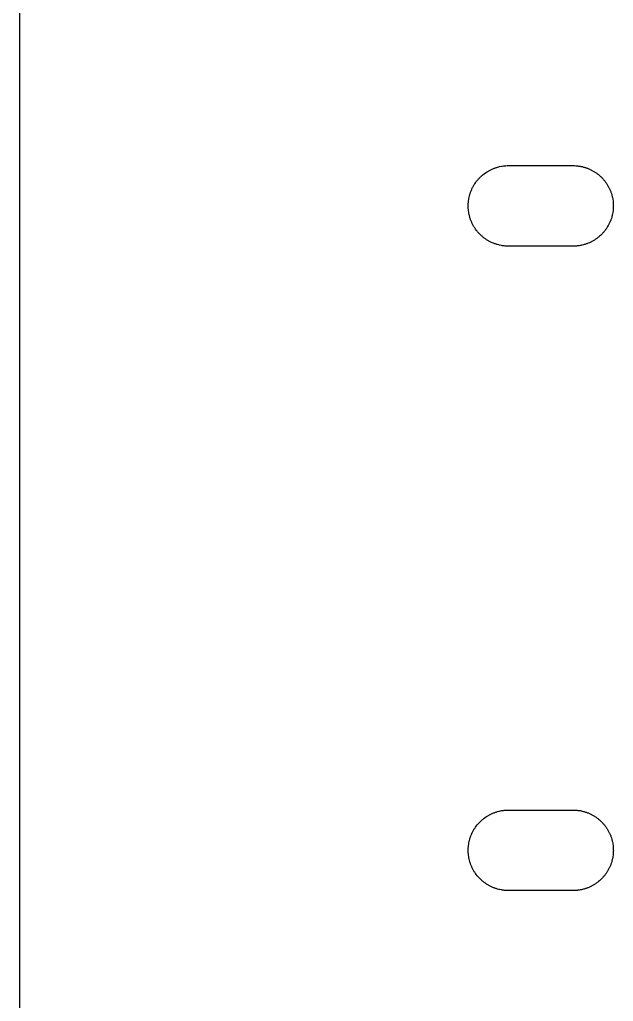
# Model space of a CAD drawing. Header units: metres. Extents: x 0 to 195, y 0 to 195.
# Drawn here: x 0 to 29.45, y 48.75 to 97.5 of the extents above; entities that cross this region are included whole.
import ezdxf

# ---------------------------------------------------------------- set-up
doc = ezdxf.new("R2010")
doc.units = ezdxf.units.M

msp = doc.modelspace()

# ---------------------------------------------------------------- linework, layer by layer
for p, q in [((0, 161.018), (0, 31.9824)), ((23.6982, 90.1729), (23.7666, 90.1904)), ((23.7666, 90.1904), (23.7998, 90.1992)), ((23.7998, 90.1992), (23.9023, 90.2197)), ((23.9023, 90.2197), (23.9375, 90.2256)), ((23.9375, 90.2256), (24.0059, 90.2354)), ((24.0059, 90.2354), (24.041, 90.2393)), ((24.041, 90.2393), (24.0762, 90.2422)), ((24.0762, 90.2422), (24.1104, 90.2451)), ((24.1104, 90.2451), (24.1807, 90.249)), ((24.1807, 90.249), (24.2148, 90.25)), ((24.2148, 90.25), (27.4854, 90.25)), ((27.4854, 90.25), (27.5195, 90.249)), ((27.5195, 90.249), (27.5898, 90.2451)), ((27.5898, 90.2451), (27.624, 90.2422)), ((27.624, 90.2422), (27.6592, 90.2393)), ((27.6592, 90.2393), (27.6934, 90.2354)), ((27.6934, 90.2354), (27.7285, 90.2305)), ((27.7285, 90.2305), (27.7627, 90.2256)), ((27.7627, 90.2256), (27.7969, 90.2197)), ((27.7969, 90.2197), (27.832, 90.2129)), ((27.832, 90.2129), (27.8662, 90.2061)), ((27.8662, 90.2061), (27.8994, 90.1992)), ((27.8994, 90.1992), (27.9678, 90.1816)), ((22.8604, 89.6885), (22.8857, 89.7129)), ((22.8857, 89.7129), (22.9121, 89.7363)), ((22.9121, 89.7363), (22.9375, 89.7598)), ((22.9375, 89.7598), (22.9648, 89.7822)), ((22.9648, 89.7822), (22.9912, 89.8047)), ((22.9912, 89.8047), (23.0459, 89.8477)), ((23.0459, 89.8477), (23.1025, 89.8887)), ((23.1025, 89.8887), (23.1611, 89.9277)), ((23.1611, 89.9277), (23.1904, 89.9463)), ((23.1904, 89.9463), (23.2197, 89.9639)), ((23.2197, 89.9639), (23.25, 89.9824)), ((23.25, 89.9824), (23.2803, 89.999)), ((23.2803, 89.999), (23.3115, 90.0156)), ((23.3115, 90.0156), (23.3418, 90.0322)), ((23.3418, 90.0322), (23.373, 90.0479)), ((23.373, 90.0479), (23.4043, 90.0625)), ((23.4043, 90.0625), (23.4365, 90.0771)), ((23.4365, 90.0771), (23.501, 90.1045)), ((23.501, 90.1045), (23.5332, 90.1172)), ((23.5332, 90.1172), (23.5664, 90.1289)), ((23.5664, 90.1289), (23.5986, 90.1406)), ((23.5986, 90.1406), (23.6318, 90.1523)), ((23.6318, 90.1523), (23.665, 90.1631)), ((23.665, 90.1631), (23.6982, 90.1729)), ((27.9678, 90.1816), (28.001, 90.1729)), ((28.001, 90.1729), (28.0352, 90.1631)), ((28.0352, 90.1631), (28.0684, 90.1523)), ((28.0684, 90.1523), (28.1016, 90.1406)), ((28.1016, 90.1406), (28.1338, 90.1289)), ((28.1338, 90.1289), (28.167, 90.1172)), ((28.167, 90.1172), (28.1992, 90.1045)), ((28.1992, 90.1045), (28.2637, 90.0771)), ((28.2637, 90.0771), (28.2949, 90.0625)), ((28.2949, 90.0625), (28.3271, 90.0479)), ((28.3271, 90.0479), (28.3584, 90.0322)), ((28.3584, 90.0322), (28.3887, 90.0156)), ((28.3887, 90.0156), (28.4199, 89.999)), ((28.4199, 89.999), (28.4502, 89.9824)), ((28.4502, 89.9824), (28.4805, 89.9639)), ((28.4805, 89.9639), (28.5098, 89.9463)), ((28.5098, 89.9463), (28.5391, 89.9277)), ((28.5391, 89.9277), (28.5684, 89.9082)), ((28.5684, 89.9082), (28.5967, 89.8887)), ((28.5967, 89.8887), (28.626, 89.8682)), ((28.626, 89.8682), (28.6533, 89.8477)), ((28.6533, 89.8477), (28.6816, 89.8262)), ((28.6816, 89.8262), (28.709, 89.8047)), ((28.709, 89.8047), (28.7617, 89.7598)), ((28.7617, 89.7598), (28.8145, 89.7129)), ((28.8145, 89.7129), (28.8389, 89.6885)), ((22.4844, 89.1885), (22.501, 89.2197)), ((22.501, 89.2197), (22.5176, 89.25)), ((22.5176, 89.25), (22.5361, 89.2803)), ((22.5361, 89.2803), (22.5537, 89.3096)), ((22.5537, 89.3096), (22.5723, 89.3389)), ((22.5723, 89.3389), (22.6113, 89.3975)), ((22.6113, 89.3975), (22.6523, 89.4541)), ((22.6523, 89.4541), (22.6953, 89.5088)), ((22.6953, 89.5088), (22.7178, 89.5352)), ((22.7178, 89.5352), (22.7402, 89.5625)), ((22.7402, 89.5625), (22.7637, 89.5879)), ((22.7637, 89.5879), (22.7871, 89.6143)), ((22.7871, 89.6143), (22.8115, 89.6396)), ((22.8115, 89.6396), (22.8604, 89.6885)), ((28.8389, 89.6885), (28.8643, 89.6641)), ((28.8643, 89.6641), (28.8887, 89.6396)), ((28.8887, 89.6396), (28.9131, 89.6143)), ((28.9131, 89.6143), (28.9365, 89.5879)), ((28.9365, 89.5879), (28.959, 89.5625)), ((28.959, 89.5625), (28.9824, 89.5352)), ((28.9824, 89.5352), (29.0039, 89.5088)), ((29.0039, 89.5088), (29.0264, 89.4814)), ((29.0264, 89.4814), (29.0469, 89.4541)), ((29.0469, 89.4541), (29.0684, 89.4258)), ((29.0684, 89.4258), (29.0879, 89.3975)), ((29.0879, 89.3975), (29.1084, 89.3682)), ((29.1084, 89.3682), (29.127, 89.3389)), ((29.127, 89.3389), (29.1465, 89.3096)), ((29.1465, 89.3096), (29.1641, 89.2803)), ((29.1641, 89.2803), (29.1992, 89.2197)), ((29.1992, 89.2197), (29.2158, 89.1885)), ((22.3008, 88.7002), (22.3096, 88.7334)), ((22.3096, 88.7334), (22.3271, 88.8018)), ((22.3271, 88.8018), (22.3369, 88.835)), ((22.3369, 88.835), (22.3477, 88.8682)), ((22.3477, 88.8682), (22.3594, 88.9014)), ((22.3594, 88.9014), (22.3711, 88.9336)), ((22.3711, 88.9336), (22.3828, 88.9668)), ((22.3828, 88.9668), (22.3955, 88.999)), ((22.3955, 88.999), (22.4229, 89.0635)), ((22.4229, 89.0635), (22.4375, 89.0957)), ((22.4375, 89.0957), (22.4521, 89.127)), ((22.4521, 89.127), (22.4678, 89.1582)), ((22.4678, 89.1582), (22.4844, 89.1885)), ((29.2158, 89.1885), (29.2324, 89.1582)), ((29.2324, 89.1582), (29.248, 89.127)), ((29.248, 89.127), (29.2627, 89.0957)), ((29.2627, 89.0957), (29.2773, 89.0635)), ((29.2773, 89.0635), (29.3047, 88.999)), ((29.3047, 88.999), (29.3174, 88.9668)), ((29.3174, 88.9668), (29.3291, 88.9336)), ((29.3291, 88.9336), (29.3408, 88.9014)), ((29.3408, 88.9014), (29.3525, 88.8682)), ((29.3525, 88.8682), (29.3721, 88.8018)), ((29.3721, 88.8018), (29.3818, 88.7676)), ((29.3818, 88.7676), (29.3906, 88.7334)), ((29.3906, 88.7334), (29.3984, 88.7002)), ((22.25, 88.2852), (22.251, 88.3193)), ((22.25, 88.2148), (22.25, 88.2852)), ((22.251, 88.3193), (22.2549, 88.3896)), ((22.2549, 88.3896), (22.2578, 88.4238)), ((22.2578, 88.4238), (22.2607, 88.459)), ((22.2607, 88.459), (22.2646, 88.4941)), ((22.2646, 88.4941), (22.2744, 88.5625)), ((22.2744, 88.5625), (22.2803, 88.5977)), ((22.2803, 88.5977), (22.3008, 88.7002)), ((29.3984, 88.7002), (29.4062, 88.666)), ((29.4062, 88.666), (29.4199, 88.5977)), ((29.4199, 88.5977), (29.4258, 88.5625)), ((29.4258, 88.5625), (29.4355, 88.4941)), ((29.4355, 88.4941), (29.4395, 88.459)), ((29.4395, 88.459), (29.4424, 88.4238)), ((29.4424, 88.4238), (29.4453, 88.3896)), ((29.4453, 88.3896), (29.4492, 88.3193)), ((29.4492, 88.3193), (29.4492, 88.2852)), ((29.4492, 88.2852), (29.4502, 88.25)), ((29.4502, 88.25), (29.4492, 88.2148)), ((22.251, 88.1807), (22.25, 88.2148)), ((22.2549, 88.1104), (22.251, 88.1807)), ((22.2578, 88.0762), (22.2549, 88.1104)), ((22.2607, 88.041), (22.2578, 88.0762)), ((22.2646, 88.0059), (22.2607, 88.041)), ((22.2744, 87.9375), (22.2646, 88.0059)), ((22.2803, 87.9023), (22.2744, 87.9375)), ((22.3008, 87.7998), (22.2803, 87.9023)), ((22.3096, 87.7666), (22.3008, 87.7998)), ((22.3271, 87.6982), (22.3096, 87.7666)), ((29.3906, 87.7666), (29.3818, 87.7324)), ((29.3984, 87.7998), (29.3906, 87.7666)), ((29.4062, 87.834), (29.3984, 87.7998)), ((29.4199, 87.9023), (29.4062, 87.834)), ((29.4258, 87.9375), (29.4199, 87.9023)), ((29.4355, 88.0059), (29.4258, 87.9375)), ((29.4395, 88.041), (29.4355, 88.0059)), ((29.4424, 88.0762), (29.4395, 88.041)), ((29.4453, 88.1104), (29.4424, 88.0762)), ((29.4492, 88.1807), (29.4453, 88.1104)), ((29.4492, 88.2148), (29.4492, 88.1807)), ((22.3369, 87.665), (22.3271, 87.6982)), ((22.3477, 87.6318), (22.3369, 87.665)), ((22.3594, 87.5986), (22.3477, 87.6318)), ((22.3711, 87.5664), (22.3594, 87.5986)), ((22.3828, 87.5332), (22.3711, 87.5664)), ((22.3955, 87.501), (22.3828, 87.5332)), ((22.4229, 87.4365), (22.3955, 87.501)), ((22.4375, 87.4043), (22.4229, 87.4365)), ((22.4521, 87.373), (22.4375, 87.4043)), ((22.4678, 87.3418), (22.4521, 87.373)), ((22.4844, 87.3115), (22.4678, 87.3418)), ((22.501, 87.2803), (22.4844, 87.3115)), ((22.5176, 87.25), (22.501, 87.2803)), ((29.1992, 87.2803), (29.1641, 87.2197)), ((29.2158, 87.3115), (29.1992, 87.2803)), ((29.2324, 87.3418), (29.2158, 87.3115)), ((29.248, 87.373), (29.2324, 87.3418)), ((29.2627, 87.4043), (29.248, 87.373)), ((29.2773, 87.4365), (29.2627, 87.4043)), ((29.3047, 87.501), (29.2773, 87.4365)), ((29.3174, 87.5332), (29.3047, 87.501)), ((29.3291, 87.5664), (29.3174, 87.5332)), ((29.3408, 87.5986), (29.3291, 87.5664)), ((29.3525, 87.6318), (29.3408, 87.5986)), ((29.3721, 87.6982), (29.3525, 87.6318)), ((29.3818, 87.7324), (29.3721, 87.6982)), ((22.5361, 87.2197), (22.5176, 87.25)), ((22.5537, 87.1904), (22.5361, 87.2197)), ((22.5723, 87.1611), (22.5537, 87.1904)), ((22.6113, 87.1025), (22.5723, 87.1611)), ((22.6523, 87.0459), (22.6113, 87.1025)), ((22.6953, 86.9912), (22.6523, 87.0459)), ((22.7178, 86.9648), (22.6953, 86.9912)), ((22.7402, 86.9375), (22.7178, 86.9648)), ((22.7637, 86.9121), (22.7402, 86.9375)), ((22.7871, 86.8857), (22.7637, 86.9121)), ((22.8115, 86.8604), (22.7871, 86.8857)), ((22.8604, 86.8115), (22.8115, 86.8604)), ((22.8857, 86.7871), (22.8604, 86.8115)), ((22.9121, 86.7637), (22.8857, 86.7871)), ((28.8145, 86.7871), (28.7617, 86.7402)), ((28.8389, 86.8115), (28.8145, 86.7871)), ((28.8643, 86.8359), (28.8389, 86.8115)), ((28.8887, 86.8604), (28.8643, 86.8359)), ((28.9131, 86.8857), (28.8887, 86.8604)), ((28.9365, 86.9121), (28.9131, 86.8857)), ((28.959, 86.9375), (28.9365, 86.9121)), ((28.9824, 86.9648), (28.959, 86.9375)), ((29.0039, 86.9912), (28.9824, 86.9648)), ((29.0264, 87.0186), (29.0039, 86.9912)), ((29.0469, 87.0459), (29.0264, 87.0186)), ((29.0684, 87.0742), (29.0469, 87.0459)), ((29.0879, 87.1025), (29.0684, 87.0742)), ((29.1084, 87.1318), (29.0879, 87.1025)), ((29.127, 87.1611), (29.1084, 87.1318)), ((29.1465, 87.1904), (29.127, 87.1611)), ((29.1641, 87.2197), (29.1465, 87.1904)), ((22.9375, 86.7402), (22.9121, 86.7637)), ((22.9648, 86.7178), (22.9375, 86.7402)), ((22.9912, 86.6953), (22.9648, 86.7178)), ((23.0459, 86.6523), (22.9912, 86.6953)), ((23.1025, 86.6113), (23.0459, 86.6523)), ((23.1611, 86.5723), (23.1025, 86.6113)), ((23.1904, 86.5537), (23.1611, 86.5723)), ((23.2197, 86.5361), (23.1904, 86.5537)), ((23.25, 86.5176), (23.2197, 86.5361)), ((23.2803, 86.501), (23.25, 86.5176)), ((23.3115, 86.4844), (23.2803, 86.501)), ((23.3418, 86.4678), (23.3115, 86.4844)), ((23.373, 86.4521), (23.3418, 86.4678)), ((23.4043, 86.4375), (23.373, 86.4521)), ((23.4365, 86.4229), (23.4043, 86.4375)), ((23.501, 86.3955), (23.4365, 86.4229)), ((23.5332, 86.3828), (23.501, 86.3955)), ((23.5664, 86.3711), (23.5332, 86.3828)), ((23.5986, 86.3594), (23.5664, 86.3711)), ((23.6318, 86.3477), (23.5986, 86.3594)), ((23.665, 86.3369), (23.6318, 86.3477)), ((23.6982, 86.3271), (23.665, 86.3369)), ((23.7666, 86.3096), (23.6982, 86.3271)), ((23.7998, 86.3008), (23.7666, 86.3096)), ((23.9023, 86.2803), (23.7998, 86.3008)), ((27.8662, 86.2939), (27.832, 86.2871)), ((27.8994, 86.3008), (27.8662, 86.2939)), ((27.9678, 86.3184), (27.8994, 86.3008)), ((28.001, 86.3271), (27.9678, 86.3184)), ((28.0352, 86.3369), (28.001, 86.3271)), ((28.0684, 86.3477), (28.0352, 86.3369)), ((28.1016, 86.3594), (28.0684, 86.3477)), ((28.1338, 86.3711), (28.1016, 86.3594)), ((28.167, 86.3828), (28.1338, 86.3711)), ((28.1992, 86.3955), (28.167, 86.3828)), ((28.2637, 86.4229), (28.1992, 86.3955)), ((28.2949, 86.4375), (28.2637, 86.4229)), ((28.3271, 86.4521), (28.2949, 86.4375)), ((28.3584, 86.4678), (28.3271, 86.4521)), ((28.3887, 86.4844), (28.3584, 86.4678)), ((28.4199, 86.501), (28.3887, 86.4844)), ((28.4502, 86.5176), (28.4199, 86.501)), ((28.4805, 86.5361), (28.4502, 86.5176)), ((28.5098, 86.5537), (28.4805, 86.5361)), ((28.5391, 86.5723), (28.5098, 86.5537)), ((28.5684, 86.5918), (28.5391, 86.5723)), ((28.5967, 86.6113), (28.5684, 86.5918)), ((28.626, 86.6318), (28.5967, 86.6113)), ((28.6533, 86.6523), (28.626, 86.6318)), ((28.6816, 86.6738), (28.6533, 86.6523)), ((28.709, 86.6953), (28.6816, 86.6738)), ((28.7617, 86.7402), (28.709, 86.6953)), ((23.9375, 86.2744), (23.9023, 86.2803)), ((24.0059, 86.2646), (23.9375, 86.2744)), ((24.041, 86.2607), (24.0059, 86.2646)), ((24.0762, 86.2578), (24.041, 86.2607)), ((24.1104, 86.2549), (24.0762, 86.2578)), ((24.1807, 86.251), (24.1104, 86.2549)), ((24.2148, 86.25), (24.1807, 86.251)), ((27.4854, 86.25), (24.2148, 86.25)), ((27.5195, 86.251), (27.4854, 86.25)), ((27.5898, 86.2549), (27.5195, 86.251)), ((27.624, 86.2578), (27.5898, 86.2549)), ((27.6592, 86.2607), (27.624, 86.2578)), ((27.6934, 86.2646), (27.6592, 86.2607)), ((27.7285, 86.2695), (27.6934, 86.2646)), ((27.7627, 86.2744), (27.7285, 86.2695)), ((27.7969, 86.2803), (27.7627, 86.2744)), ((27.832, 86.2871), (27.7969, 86.2803)), ((23.2803, 57.999), (23.3115, 58.0156)), ((23.3115, 58.0156), (23.3418, 58.0322)), ((23.3418, 58.0322), (23.373, 58.0479)), ((23.373, 58.0479), (23.4043, 58.0625)), ((23.4043, 58.0625), (23.4365, 58.0771)), ((23.4365, 58.0771), (23.501, 58.1045)), ((23.501, 58.1045), (23.5332, 58.1172)), ((23.5332, 58.1172), (23.5664, 58.1289)), ((23.5664, 58.1289), (23.5986, 58.1406)), ((23.5986, 58.1406), (23.6318, 58.1523)), ((23.6318, 58.1523), (23.665, 58.1631)), ((23.665, 58.1631), (23.6982, 58.1729)), ((23.6982, 58.1729), (23.7666, 58.1904)), ((23.7666, 58.1904), (23.7998, 58.1992)), ((23.7998, 58.1992), (23.9023, 58.2197)), ((23.9023, 58.2197), (23.9375, 58.2256)), ((23.9375, 58.2256), (24.0059, 58.2354)), ((24.0059, 58.2354), (24.041, 58.2393)), ((24.041, 58.2393), (24.0762, 58.2422)), ((24.0762, 58.2422), (24.1104, 58.2451)), ((24.1104, 58.2451), (24.1807, 58.249)), ((24.1807, 58.249), (24.2148, 58.25)), ((24.2148, 58.25), (27.4854, 58.25)), ((27.4854, 58.25), (27.5195, 58.249)), ((27.5195, 58.249), (27.5898, 58.2451)), ((27.5898, 58.2451), (27.624, 58.2422)), ((27.624, 58.2422), (27.6592, 58.2393)), ((27.6592, 58.2393), (27.6934, 58.2354)), ((27.6934, 58.2354), (27.7285, 58.2305)), ((27.7285, 58.2305), (27.7627, 58.2256)), ((27.7627, 58.2256), (27.7969, 58.2197)), ((27.7969, 58.2197), (27.832, 58.2129)), ((27.832, 58.2129), (27.8662, 58.2061)), ((27.8662, 58.2061), (27.8994, 58.1992)), ((27.8994, 58.1992), (27.9678, 58.1816)), ((27.9678, 58.1816), (28.001, 58.1729)), ((28.001, 58.1729), (28.0352, 58.1631)), ((28.0352, 58.1631), (28.0684, 58.1523)), ((28.0684, 58.1523), (28.1016, 58.1406)), ((28.1016, 58.1406), (28.1338, 58.1289)), ((28.1338, 58.1289), (28.167, 58.1172)), ((28.167, 58.1172), (28.1992, 58.1045)), ((28.1992, 58.1045), (28.2637, 58.0771)), ((28.2637, 58.0771), (28.2949, 58.0625)), ((28.2949, 58.0625), (28.3271, 58.0479)), ((28.3271, 58.0479), (28.3584, 58.0322)), ((28.3584, 58.0322), (28.3887, 58.0156)), ((28.3887, 58.0156), (28.4199, 57.999)), ((22.6953, 57.5088), (22.7178, 57.5352)), ((22.7178, 57.5352), (22.7402, 57.5625)), ((22.7402, 57.5625), (22.7637, 57.5879)), ((22.7637, 57.5879), (22.7871, 57.6143)), ((22.7871, 57.6143), (22.8115, 57.6396)), ((22.8115, 57.6396), (22.8604, 57.6885)), ((22.8604, 57.6885), (22.8857, 57.7129)), ((22.8857, 57.7129), (22.9121, 57.7363)), ((22.9121, 57.7363), (22.9375, 57.7598)), ((22.9375, 57.7598), (22.9648, 57.7822)), ((22.9648, 57.7822), (22.9912, 57.8047)), ((22.9912, 57.8047), (23.0459, 57.8477)), ((23.0459, 57.8477), (23.1025, 57.8887)), ((23.1025, 57.8887), (23.1611, 57.9277)), ((23.1611, 57.9277), (23.1904, 57.9463)), ((23.1904, 57.9463), (23.2197, 57.9639)), ((23.2197, 57.9639), (23.25, 57.9824)), ((23.25, 57.9824), (23.2803, 57.999)), ((28.4199, 57.999), (28.4502, 57.9824)), ((28.4502, 57.9824), (28.4805, 57.9639)), ((28.4805, 57.9639), (28.5098, 57.9463)), ((28.5098, 57.9463), (28.5391, 57.9277)), ((28.5391, 57.9277), (28.5684, 57.9082)), ((28.5684, 57.9082), (28.5967, 57.8887)), ((28.5967, 57.8887), (28.626, 57.8682)), ((28.626, 57.8682), (28.6533, 57.8477)), ((28.6533, 57.8477), (28.6816, 57.8262)), ((28.6816, 57.8262), (28.709, 57.8047)), ((28.709, 57.8047), (28.7617, 57.7598)), ((28.7617, 57.7598), (28.8145, 57.7129)), ((28.8145, 57.7129), (28.8389, 57.6885)), ((28.8389, 57.6885), (28.8643, 57.6641)), ((28.8643, 57.6641), (28.8887, 57.6396)), ((28.8887, 57.6396), (28.9131, 57.6143)), ((28.9131, 57.6143), (28.9365, 57.5879)), ((28.9365, 57.5879), (28.959, 57.5625)), ((28.959, 57.5625), (28.9824, 57.5352)), ((28.9824, 57.5352), (29.0039, 57.5088)), ((22.3955, 56.999), (22.4229, 57.0635)), ((22.4229, 57.0635), (22.4375, 57.0957)), ((22.4375, 57.0957), (22.4521, 57.127)), ((22.4521, 57.127), (22.4678, 57.1582)), ((22.4678, 57.1582), (22.4844, 57.1885)), ((22.4844, 57.1885), (22.501, 57.2197)), ((22.501, 57.2197), (22.5176, 57.25)), ((22.5176, 57.25), (22.5361, 57.2803)), ((22.5361, 57.2803), (22.5537, 57.3096)), ((22.5537, 57.3096), (22.5723, 57.3389)), ((22.5723, 57.3389), (22.6113, 57.3975)), ((22.6113, 57.3975), (22.6523, 57.4541)), ((22.6523, 57.4541), (22.6953, 57.5088)), ((29.0039, 57.5088), (29.0264, 57.4814)), ((29.0264, 57.4814), (29.0469, 57.4541)), ((29.0469, 57.4541), (29.0684, 57.4258)), ((29.0684, 57.4258), (29.0879, 57.3975)), ((29.0879, 57.3975), (29.1084, 57.3682)), ((29.1084, 57.3682), (29.127, 57.3389)), ((29.127, 57.3389), (29.1465, 57.3096)), ((29.1465, 57.3096), (29.1641, 57.2803)), ((29.1641, 57.2803), (29.1992, 57.2197)), ((29.1992, 57.2197), (29.2158, 57.1885)), ((29.2158, 57.1885), (29.2324, 57.1582)), ((29.2324, 57.1582), (29.248, 57.127)), ((29.248, 57.127), (29.2627, 57.0957)), ((29.2627, 57.0957), (29.2773, 57.0635)), ((29.2773, 57.0635), (29.3047, 56.999)), ((22.2646, 56.4941), (22.2744, 56.5625)), ((22.2744, 56.5625), (22.2803, 56.5977)), ((22.2803, 56.5977), (22.3008, 56.7002)), ((22.3008, 56.7002), (22.3096, 56.7334)), ((22.3096, 56.7334), (22.3271, 56.8018)), ((22.3271, 56.8018), (22.3369, 56.835)), ((22.3369, 56.835), (22.3477, 56.8682)), ((22.3477, 56.8682), (22.3594, 56.9014)), ((22.3594, 56.9014), (22.3711, 56.9336)), ((22.3711, 56.9336), (22.3828, 56.9668)), ((22.3828, 56.9668), (22.3955, 56.999)), ((29.3047, 56.999), (29.3174, 56.9668)), ((29.3174, 56.9668), (29.3291, 56.9336)), ((29.3291, 56.9336), (29.3408, 56.9014)), ((29.3408, 56.9014), (29.3525, 56.8682)), ((29.3525, 56.8682), (29.3721, 56.8018)), ((29.3721, 56.8018), (29.3818, 56.7676)), ((29.3818, 56.7676), (29.3906, 56.7334)), ((29.3906, 56.7334), (29.3984, 56.7002)), ((29.3984, 56.7002), (29.4062, 56.666)), ((29.4062, 56.666), (29.4199, 56.5977)), ((29.4199, 56.5977), (29.4258, 56.5625)), ((29.4258, 56.5625), (29.4355, 56.4941)), ((22.25, 56.2852), (22.251, 56.3193)), ((22.25, 56.2148), (22.25, 56.2852)), ((22.251, 56.1807), (22.25, 56.2148)), ((22.251, 56.3193), (22.2549, 56.3896)), ((22.2549, 56.1104), (22.251, 56.1807)), ((22.2549, 56.3896), (22.2578, 56.4238)), ((22.2578, 56.0762), (22.2549, 56.1104)), ((22.2578, 56.4238), (22.2607, 56.459)), ((22.2607, 56.041), (22.2578, 56.0762)), ((22.2607, 56.459), (22.2646, 56.4941)), ((29.4355, 56.4941), (29.4395, 56.459)), ((29.4395, 56.459), (29.4424, 56.4238)), ((29.4424, 56.0762), (29.4395, 56.041)), ((29.4424, 56.4238), (29.4453, 56.3896)), ((29.4453, 56.1104), (29.4424, 56.0762)), ((29.4453, 56.3896), (29.4492, 56.3193)), ((29.4492, 56.1807), (29.4453, 56.1104)), ((29.4492, 56.3193), (29.4492, 56.2852)), ((29.4492, 56.2852), (29.4502, 56.25)), ((29.4502, 56.25), (29.4492, 56.2148)), ((29.4492, 56.2148), (29.4492, 56.1807)), ((22.2646, 56.0059), (22.2607, 56.041)), ((22.2744, 55.9375), (22.2646, 56.0059)), ((22.2803, 55.9023), (22.2744, 55.9375)), ((22.3008, 55.7998), (22.2803, 55.9023)), ((22.3096, 55.7666), (22.3008, 55.7998)), ((22.3271, 55.6982), (22.3096, 55.7666)), ((22.3369, 55.665), (22.3271, 55.6982)), ((22.3477, 55.6318), (22.3369, 55.665)), ((22.3594, 55.5986), (22.3477, 55.6318)), ((22.3711, 55.5664), (22.3594, 55.5986)), ((29.3408, 55.5986), (29.3291, 55.5664)), ((29.3525, 55.6318), (29.3408, 55.5986)), ((29.3721, 55.6982), (29.3525, 55.6318)), ((29.3818, 55.7324), (29.3721, 55.6982)), ((29.3906, 55.7666), (29.3818, 55.7324)), ((29.3984, 55.7998), (29.3906, 55.7666)), ((29.4062, 55.834), (29.3984, 55.7998)), ((29.4199, 55.9023), (29.4062, 55.834)), ((29.4258, 55.9375), (29.4199, 55.9023)), ((29.4355, 56.0059), (29.4258, 55.9375)), ((29.4395, 56.041), (29.4355, 56.0059)), ((22.3828, 55.5332), (22.3711, 55.5664)), ((22.3955, 55.501), (22.3828, 55.5332)), ((22.4229, 55.4365), (22.3955, 55.501)), ((22.4375, 55.4043), (22.4229, 55.4365)), ((22.4521, 55.373), (22.4375, 55.4043)), ((22.4678, 55.3418), (22.4521, 55.373)), ((22.4844, 55.3115), (22.4678, 55.3418)), ((22.501, 55.2803), (22.4844, 55.3115)), ((22.5176, 55.25), (22.501, 55.2803)), ((22.5361, 55.2197), (22.5176, 55.25)), ((22.5537, 55.1904), (22.5361, 55.2197)), ((22.5723, 55.1611), (22.5537, 55.1904)), ((22.6113, 55.1025), (22.5723, 55.1611)), ((22.6523, 55.0459), (22.6113, 55.1025)), ((29.0879, 55.1025), (29.0684, 55.0742)), ((29.1084, 55.1318), (29.0879, 55.1025)), ((29.127, 55.1611), (29.1084, 55.1318)), ((29.1465, 55.1904), (29.127, 55.1611)), ((29.1641, 55.2197), (29.1465, 55.1904)), ((29.1992, 55.2803), (29.1641, 55.2197)), ((29.2158, 55.3115), (29.1992, 55.2803)), ((29.2324, 55.3418), (29.2158, 55.3115)), ((29.248, 55.373), (29.2324, 55.3418)), ((29.2627, 55.4043), (29.248, 55.373)), ((29.2773, 55.4365), (29.2627, 55.4043)), ((29.3047, 55.501), (29.2773, 55.4365)), ((29.3174, 55.5332), (29.3047, 55.501)), ((29.3291, 55.5664), (29.3174, 55.5332)), ((22.6953, 54.9912), (22.6523, 55.0459)), ((22.7178, 54.9648), (22.6953, 54.9912)), ((22.7402, 54.9375), (22.7178, 54.9648)), ((22.7637, 54.9121), (22.7402, 54.9375)), ((22.7871, 54.8857), (22.7637, 54.9121)), ((22.8115, 54.8604), (22.7871, 54.8857)), ((22.8604, 54.8115), (22.8115, 54.8604)), ((22.8857, 54.7871), (22.8604, 54.8115)), ((22.9121, 54.7637), (22.8857, 54.7871)), ((22.9375, 54.7402), (22.9121, 54.7637)), ((22.9648, 54.7178), (22.9375, 54.7402)), ((22.9912, 54.6953), (22.9648, 54.7178)), ((23.0459, 54.6523), (22.9912, 54.6953)), ((23.1025, 54.6113), (23.0459, 54.6523)), ((23.1611, 54.5723), (23.1025, 54.6113)), ((28.5967, 54.6113), (28.5684, 54.5918)), ((28.626, 54.6318), (28.5967, 54.6113)), ((28.6533, 54.6523), (28.626, 54.6318)), ((28.6816, 54.6738), (28.6533, 54.6523)), ((28.709, 54.6953), (28.6816, 54.6738)), ((28.7617, 54.7402), (28.709, 54.6953)), ((28.8145, 54.7871), (28.7617, 54.7402)), ((28.8389, 54.8115), (28.8145, 54.7871)), ((28.8643, 54.8359), (28.8389, 54.8115)), ((28.8887, 54.8604), (28.8643, 54.8359)), ((28.9131, 54.8857), (28.8887, 54.8604)), ((28.9365, 54.9121), (28.9131, 54.8857)), ((28.959, 54.9375), (28.9365, 54.9121)), ((28.9824, 54.9648), (28.959, 54.9375)), ((29.0039, 54.9912), (28.9824, 54.9648)), ((29.0264, 55.0186), (29.0039, 54.9912)), ((29.0469, 55.0459), (29.0264, 55.0186)), ((29.0684, 55.0742), (29.0469, 55.0459)), ((23.1904, 54.5537), (23.1611, 54.5723)), ((23.2197, 54.5361), (23.1904, 54.5537)), ((23.25, 54.5176), (23.2197, 54.5361)), ((23.2803, 54.501), (23.25, 54.5176)), ((23.3115, 54.4844), (23.2803, 54.501)), ((23.3418, 54.4678), (23.3115, 54.4844)), ((23.373, 54.4521), (23.3418, 54.4678)), ((23.4043, 54.4375), (23.373, 54.4521)), ((23.4365, 54.4229), (23.4043, 54.4375)), ((23.501, 54.3955), (23.4365, 54.4229)), ((23.5332, 54.3828), (23.501, 54.3955)), ((23.5664, 54.3711), (23.5332, 54.3828)), ((23.5986, 54.3594), (23.5664, 54.3711)), ((23.6318, 54.3477), (23.5986, 54.3594)), ((23.665, 54.3369), (23.6318, 54.3477)), ((23.6982, 54.3271), (23.665, 54.3369)), ((23.7666, 54.3096), (23.6982, 54.3271)), ((23.7998, 54.3008), (23.7666, 54.3096)), ((23.9023, 54.2803), (23.7998, 54.3008)), ((23.9375, 54.2744), (23.9023, 54.2803)), ((24.0059, 54.2646), (23.9375, 54.2744)), ((24.041, 54.2607), (24.0059, 54.2646)), ((24.0762, 54.2578), (24.041, 54.2607)), ((24.1104, 54.2549), (24.0762, 54.2578)), ((24.1807, 54.251), (24.1104, 54.2549)), ((24.2148, 54.25), (24.1807, 54.251)), ((27.4854, 54.25), (24.2148, 54.25)), ((27.5195, 54.251), (27.4854, 54.25)), ((27.5898, 54.2549), (27.5195, 54.251)), ((27.624, 54.2578), (27.5898, 54.2549)), ((27.6592, 54.2607), (27.624, 54.2578)), ((27.6934, 54.2646), (27.6592, 54.2607)), ((27.7285, 54.2695), (27.6934, 54.2646)), ((27.7627, 54.2744), (27.7285, 54.2695)), ((27.7969, 54.2803), (27.7627, 54.2744)), ((27.832, 54.2871), (27.7969, 54.2803)), ((27.8662, 54.2939), (27.832, 54.2871)), ((27.8994, 54.3008), (27.8662, 54.2939)), ((27.9678, 54.3184), (27.8994, 54.3008)), ((28.001, 54.3271), (27.9678, 54.3184)), ((28.0352, 54.3369), (28.001, 54.3271)), ((28.0684, 54.3477), (28.0352, 54.3369)), ((28.1016, 54.3594), (28.0684, 54.3477)), ((28.1338, 54.3711), (28.1016, 54.3594)), ((28.167, 54.3828), (28.1338, 54.3711)), ((28.1992, 54.3955), (28.167, 54.3828)), ((28.2637, 54.4229), (28.1992, 54.3955)), ((28.2949, 54.4375), (28.2637, 54.4229)), ((28.3271, 54.4521), (28.2949, 54.4375)), ((28.3584, 54.4678), (28.3271, 54.4521)), ((28.3887, 54.4844), (28.3584, 54.4678)), ((28.4199, 54.501), (28.3887, 54.4844)), ((28.4502, 54.5176), (28.4199, 54.501)), ((28.4805, 54.5361), (28.4502, 54.5176)), ((28.5098, 54.5537), (28.4805, 54.5361)), ((28.5391, 54.5723), (28.5098, 54.5537)), ((28.5684, 54.5918), (28.5391, 54.5723))]:
    msp.add_line(p, q)

doc.saveas('drawing.dxf')
